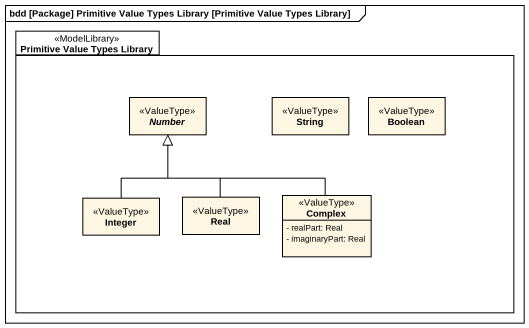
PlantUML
@startuml
mainframe bdd [Package] Primitive Value Types Library [Primitive Value Types Library]
hide circle
hide empty members
skinparam classAttributeIconSize 0
package "Primitive Value Types Library" as Primitive_Value_Types <<ModelLibrary>> {
  abstract class Number <<ValueType>>
  class String <<ValueType>>
  class Boolean <<ValueType>>
  class Integer <<ValueType>>
  class Real <<ValueType>>
  class Complex <<ValueType>> {
    - realPart: Real
    - imaginaryPart: Real
  }
}
Integer -up-|> Number
Real -up-|> Number
Complex -up-|> Number
@enduml
